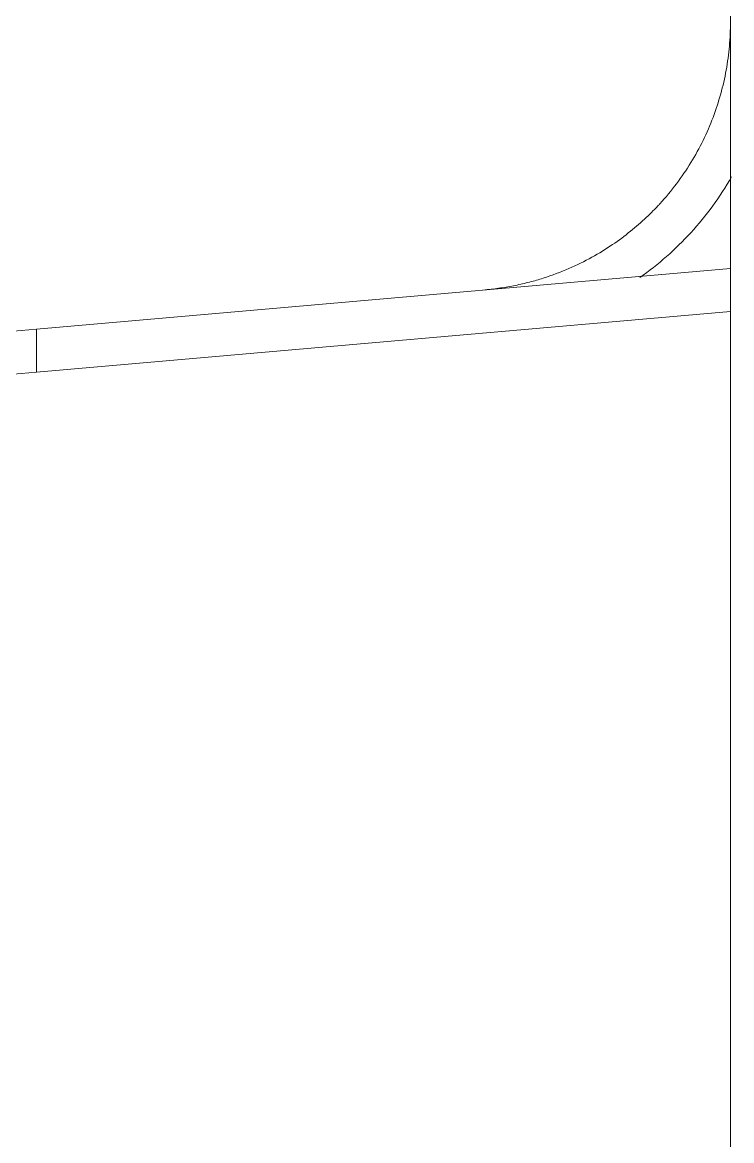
# Model space of a CAD drawing. Header units: millimetres. Extents: x 2433 to 4809, y -10272 to -6912.
# Drawn here: x 4303.5 to 4369.5, y -9511.1 to -9406.9 of the extents above; entities that cross this region are included whole.
import ezdxf

# ---------------------------------------------------------------- set-up
doc = ezdxf.new("R2010")
doc.units = ezdxf.units.MM

msp = doc.modelspace()

# ---------------------------------------------------------------- linework, layer by layer
at = {"linetype": 'Continuous', "lineweight": 18, "extrusion": (-1, -2.22045e-16, 0)}
for p, q in [((4369.36, -9272.03), (4369.36, -9545.57)), ((4369.36, -9289), (4369.36, -9406.91)), ((4304.78, -9435.47), (4369.36, -9429.82)), ((4253.01, -9440), (4304.78, -9435.47))]:
    msp.add_line(p, q, dxfattribs=at)
at = {"linetype": 'Continuous', "lineweight": 13, "extrusion": (-1, -2.22045e-16, 0)}
for p, q in [((4369.36, -9433.83), (4304.78, -9439.48)), ((4304.78, -9439.48), (4253.33, -9443.98))]:
    msp.add_line(p, q, dxfattribs=at)
at = {"linetype": 'Continuous', "lineweight": 18}
for points, knots in [([(4346.54, -9431.82), (4347.02, -9431.78), (4347.97, -9431.66), (4349.35, -9431.42), (4350.68, -9431.11), (4351.52, -9430.87), (4352.77, -9430.47), (4353.56, -9430.17), (4355.07, -9429.52), (4355.78, -9429.16), (4357.13, -9428.42), (4357.77, -9428.02), (4358.97, -9427.21), (4359.53, -9426.79), (4360.58, -9425.95), (4361.07, -9425.52), (4361.75, -9424.87), (4361.97, -9424.66), (4362.29, -9424.34), (4362.45, -9424.18), (4362.62, -9423.99), (4362.71, -9423.9), (4362.75, -9423.85), (4362.77, -9423.83), (4362.78, -9423.81), (4362.79, -9423.81), (4362.79, -9423.81), (4362.79, -9423.8), (4362.79, -9423.8), (4362.79, -9423.8), (4362.79, -9423.8), (4362.79, -9423.8), (4363.34, -9423.2), (4363.86, -9422.58), (4364.82, -9421.3), (4365.27, -9420.65), (4366.09, -9419.3), (4366.47, -9418.61), (4367.16, -9417.2), (4367.47, -9416.49), (4368.02, -9415.04), (4368.25, -9414.31), (4368.66, -9412.84), (4368.83, -9412.1), (4369.1, -9410.61), (4369.2, -9409.87), (4369.33, -9408.39), (4369.36, -9407.65), (4369.36, -9406.91)], [0, 0, 0, 0, 0.03125, 0.0625, 0.09375, 0.125, 0.125, 0.1875, 0.1875, 0.25, 0.25, 0.3125, 0.3125, 0.375, 0.375, 0.4375, 0.4375, 0.46875, 0.46875, 0.484375, 0.492188, 0.496094, 0.498047, 0.499023, 0.499512, 0.499756, 0.499878, 0.499939, 0.499969, 0.499985, 0.499985, 0.5, 0.5, 0.5625, 0.5625, 0.625, 0.625, 0.6875, 0.6875, 0.75, 0.75, 0.8125, 0.8125, 0.875, 0.875, 0.9375, 0.9375, 1, 1, 1, 1]), ([(4369.47, -9421.3), (4368.4, -9423.17), (4365.88, -9426.63), (4362.65, -9429.46), (4360.93, -9430.67)], [0, 0, 0, 0, 0.505284, 1, 1, 1, 1])]:
    msp.add_open_spline(points, degree=3, knots=knots, dxfattribs=at)
at = {"linetype": 'Continuous', "lineweight": 13}
msp.add_open_spline([(4304.78, -9439.48), (4304.78, -9439.47), (4304.78, -9439.45), (4304.78, -9439.42), (4304.78, -9439.39), (4304.78, -9439.36), (4304.78, -9439.33), (4304.78, -9439.3), (4304.78, -9439.27), (4304.78, -9439.24), (4304.78, -9439.21), (4304.78, -9439.19), (4304.78, -9439.16), (4304.78, -9439.13), (4304.78, -9439.1), (4304.78, -9439.07), (4304.78, -9439.04), (4304.78, -9439.01), (4304.78, -9438.98), (4304.78, -9438.95), (4304.78, -9438.92), (4304.78, -9438.9), (4304.78, -9438.87), (4304.78, -9438.84), (4304.78, -9438.81), (4304.78, -9438.78), (4304.78, -9438.75), (4304.78, -9438.73), (4304.78, -9438.7), (4304.78, -9438.67), (4304.78, -9438.64), (4304.78, -9438.61), (4304.78, -9438.59), (4304.78, -9438.56), (4304.78, -9438.53), (4304.78, -9438.5), (4304.78, -9438.48), (4304.78, -9438.45), (4304.78, -9438.42), (4304.78, -9438.4), (4304.78, -9438.37), (4304.78, -9438.34), (4304.78, -9438.32), (4304.78, -9438.29), (4304.78, -9438.26), (4304.78, -9438.24), (4304.78, -9438.21), (4304.78, -9438.19), (4304.78, -9438.16), (4304.78, -9438.14), (4304.78, -9438.11), (4304.78, -9438.08), (4304.78, -9438.06), (4304.78, -9438.03), (4304.78, -9438.01), (4304.78, -9437.98), (4304.78, -9437.96), (4304.78, -9437.94), (4304.78, -9437.91), (4304.78, -9437.89), (4304.78, -9437.86), (4304.78, -9437.84), (4304.78, -9437.81), (4304.78, -9437.79), (4304.78, -9437.77), (4304.78, -9437.74), (4304.78, -9437.72), (4304.78, -9437.7), (4304.78, -9437.67), (4304.78, -9437.65), (4304.78, -9437.63), (4304.78, -9437.6), (4304.78, -9437.58), (4304.78, -9437.56), (4304.78, -9437.54), (4304.78, -9437.51), (4304.78, -9437.49), (4304.78, -9437.47), (4304.78, -9437.45), (4304.78, -9437.43), (4304.78, -9437.41), (4304.78, -9437.38), (4304.78, -9437.36), (4304.78, -9437.34), (4304.78, -9437.32), (4304.78, -9437.3), (4304.78, -9437.28), (4304.78, -9437.26), (4304.78, -9437.24), (4304.78, -9437.22), (4304.78, -9437.2), (4304.78, -9437.18), (4304.78, -9437.16), (4304.78, -9437.14), (4304.78, -9437.12), (4304.78, -9437.1), (4304.78, -9437.08), (4304.78, -9437.06), (4304.78, -9437.04), (4304.78, -9437.02), (4304.78, -9437), (4304.78, -9436.98), (4304.78, -9436.96), (4304.78, -9436.95), (4304.78, -9436.93), (4304.78, -9436.91), (4304.78, -9436.89), (4304.78, -9436.87), (4304.78, -9436.86), (4304.78, -9436.84), (4304.78, -9436.82), (4304.78, -9436.8), (4304.78, -9436.79), (4304.78, -9436.77), (4304.78, -9436.75), (4304.78, -9436.74), (4304.78, -9436.72), (4304.78, -9436.7), (4304.78, -9436.69), (4304.78, -9436.67), (4304.78, -9436.64), (4304.78, -9436.61), (4304.78, -9436.57), (4304.78, -9436.53), (4304.78, -9436.48), (4304.78, -9436.44), (4304.78, -9436.4), (4304.78, -9436.37), (4304.78, -9436.33), (4304.78, -9436.29), (4304.78, -9436.25), (4304.78, -9436.22), (4304.78, -9436.18), (4304.78, -9436.15), (4304.78, -9436.11), (4304.78, -9436.08), (4304.78, -9436.05), (4304.78, -9436.02), (4304.78, -9435.99), (4304.78, -9435.96), (4304.78, -9435.93), (4304.78, -9435.9), (4304.78, -9435.88), (4304.78, -9435.85), (4304.78, -9435.83), (4304.78, -9435.8), (4304.78, -9435.78), (4304.78, -9435.76), (4304.78, -9435.73), (4304.78, -9435.71), (4304.78, -9435.69), (4304.78, -9435.67), (4304.78, -9435.66), (4304.78, -9435.64), (4304.78, -9435.62), (4304.78, -9435.61), (4304.78, -9435.59), (4304.78, -9435.58), (4304.78, -9435.57), (4304.78, -9435.55), (4304.78, -9435.54), (4304.78, -9435.53), (4304.78, -9435.52), (4304.78, -9435.51), (4304.78, -9435.5), (4304.78, -9435.5), (4304.78, -9435.49), (4304.78, -9435.49), (4304.78, -9435.48), (4304.78, -9435.48), (4304.78, -9435.47), (4304.78, -9435.47), (4304.78, -9435.47), (4304.78, -9435.47), (4304.78, -9435.47)], degree=3, knots=[0, 0, 0, 0, 0.004787, 0.009564, 0.014332, 0.019089, 0.023835, 0.028572, 0.033299, 0.038016, 0.042722, 0.047418, 0.052105, 0.056781, 0.061447, 0.066103, 0.070749, 0.075385, 0.080011, 0.084626, 0.089232, 0.093827, 0.098413, 0.102988, 0.107553, 0.112108, 0.116653, 0.121188, 0.125713, 0.130227, 0.134732, 0.139226, 0.143711, 0.148185, 0.152649, 0.157104, 0.161548, 0.165982, 0.170405, 0.174819, 0.179223, 0.183617, 0.188, 0.192373, 0.196737, 0.20109, 0.205433, 0.209766, 0.214089, 0.218402, 0.222705, 0.226998, 0.23128, 0.235553, 0.239815, 0.244068, 0.24831, 0.252542, 0.256764, 0.260976, 0.265178, 0.26937, 0.273552, 0.277723, 0.281885, 0.286037, 0.290178, 0.294309, 0.298431, 0.302542, 0.306643, 0.310734, 0.314815, 0.318886, 0.322947, 0.326997, 0.331038, 0.335069, 0.339089, 0.3431, 0.3471, 0.35109, 0.35507, 0.359041, 0.363001, 0.366951, 0.37089, 0.37482, 0.37874, 0.38265, 0.386549, 0.390439, 0.394318, 0.398188, 0.402047, 0.405896, 0.409735, 0.413564, 0.417383, 0.421192, 0.424991, 0.42878, 0.432559, 0.436328, 0.440086, 0.443835, 0.447573, 0.451302, 0.45502, 0.458728, 0.462427, 0.466115, 0.469793, 0.473461, 0.477119, 0.480767, 0.484405, 0.488032, 0.49165, 0.495258, 0.498855, 0.508648, 0.518428, 0.528194, 0.537947, 0.547687, 0.557414, 0.567128, 0.576828, 0.586516, 0.59619, 0.605851, 0.6155, 0.625135, 0.634757, 0.644366, 0.653962, 0.663546, 0.673116, 0.682673, 0.692217, 0.701749, 0.711267, 0.720772, 0.730265, 0.739745, 0.749211, 0.758665, 0.768106, 0.777535, 0.78695, 0.796353, 0.805743, 0.81512, 0.824484, 0.833836, 0.843174, 0.8525, 0.861814, 0.871115, 0.880403, 0.889678, 0.898941, 0.908191, 0.917428, 0.926653, 0.935865, 0.945065, 0.954252, 0.963427, 0.972589, 0.981738, 0.990875, 1, 1, 1, 1], dxfattribs=at)

doc.saveas('drawing.dxf')
